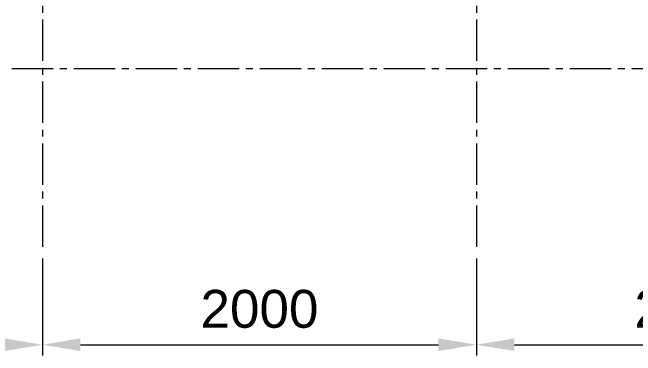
# Model space of a CAD drawing. Header units: millimetres. Extents: x 163705 to 1616509, y 81827 to 302547.
# Drawn here: x 1254796 to 1257668, y 141735 to 143319 of the extents above; entities that cross this region are included whole.
import ezdxf

# ---------------------------------------------------------------- set-up
doc = ezdxf.new("R2010")
doc.units = ezdxf.units.MM
doc.header["$LTSCALE"] = 10
doc.linetypes.add('CENTER2', pattern=[28.575, 19.05, -3.175, 3.175, -3.175])
doc.layers.add('1-中心线', color=1, linetype='CENTER2', lineweight=0)
doc.layers.add('1-标注', color=3, linetype='Continuous', lineweight=0)
doc.styles.get("Standard").update_dxf_attribs({"font": 'arial.ttf'})
doc.dimstyles.new('AM_GB50$0', dxfattribs={"dimscale": 50, "dimtxt": 3.5, "dimasz": 3.5, "dimexe": 1, "dimexo": 1, "dimgap": 1.5, "dimtad": 1, "dimdsep": 46, "dimtxsty": 'Standard', "dimcen": 0, "dimclrd": 256, "dimclre": 256, "dimclrt": 2, "dimadec": 0, "dimazin": 2, "dimtp": 0.1, "dimtm": 0.1, "dimtfac": 0.71, "dimtdec": 3, "dimtmove": 0, "dimatfit": 3, "dimfxl": 0, "dimlwd": -1, "dimlwe": -1, "dimarcsym": 0})

# ---------------------------------------------------------------- blocks, each defined once
blk = doc.blocks.new('*D713')
at = {"layer": '1-标注', "transparency": 16777216}
for p, q in [((1252434.9, 142182.6), (1252434.9, 141735.4)), ((1254934.9, 142182.6), (1254934.9, 141735.4)), ((1254759.9, 141785.4), (1252609.9, 141785.4))]:
    blk.add_line(p, q, dxfattribs=at)
for points in [[(1252609.9, 141814.6), (1252609.9, 141756.3), (1252434.9, 141785.4)], [(1254759.9, 141814.6), (1254759.9, 141756.3), (1254934.9, 141785.4)]]:
    blk.add_solid(points, dxfattribs=at)
at = {"layer": 'Defpoints', "transparency": 16777216}
for p in [(1252434.9, 142232.6), (1254934.9, 142232.6), (1252434.9, 141785.4)]:
    blk.add_point(p, dxfattribs=at)
at = {"layer": '1-标注', "transparency": 16777216, "insert": (1253684.9, 141949.8), "char_height": 175, "attachment_point": 5}
blk.add_mtext('2500', dxfattribs=at)
blk = doc.blocks.new('*D714')
at = {"layer": '1-标注', "transparency": 16777216}
for p, q in [((1254934.9, 142182.6), (1254934.9, 141735.4)), ((1256934.9, 142182.6), (1256934.9, 141735.4)), ((1255109.9, 141785.4), (1256759.9, 141785.4))]:
    blk.add_line(p, q, dxfattribs=at)
for points in [[(1255109.9, 141814.6), (1255109.9, 141756.3), (1254934.9, 141785.4)], [(1256759.9, 141814.6), (1256759.9, 141756.3), (1256934.9, 141785.4)]]:
    blk.add_solid(points, dxfattribs=at)
at = {"layer": 'Defpoints', "transparency": 16777216}
for p in [(1254934.9, 142232.6), (1256934.9, 142232.6), (1256934.9, 141785.4)]:
    blk.add_point(p, dxfattribs=at)
at = {"layer": '1-标注', "transparency": 16777216, "insert": (1255934.9, 141949.8), "char_height": 175, "attachment_point": 5}
blk.add_mtext('2000', dxfattribs=at)
blk = doc.blocks.new('*D715')
at = {"layer": '1-标注', "transparency": 16777216}
for p, q in [((1256934.9, 142182.6), (1256934.9, 141735.4)), ((1258934.9, 142182.6), (1258934.9, 141735.4)), ((1257109.9, 141785.4), (1258759.9, 141785.4))]:
    blk.add_line(p, q, dxfattribs=at)
for points in [[(1257109.9, 141814.6), (1257109.9, 141756.3), (1256934.9, 141785.4)], [(1258759.9, 141814.6), (1258759.9, 141756.3), (1258934.9, 141785.4)]]:
    blk.add_solid(points, dxfattribs=at)
at = {"layer": 'Defpoints', "transparency": 16777216}
for p in [(1256934.9, 142232.6), (1258934.9, 142232.6), (1258934.9, 141785.4)]:
    blk.add_point(p, dxfattribs=at)
at = {"layer": '1-标注', "transparency": 16777216, "insert": (1257934.9, 141949.8), "char_height": 175, "attachment_point": 5}
blk.add_mtext('2000', dxfattribs=at)

msp = doc.modelspace()

# ---------------------------------------------------------------- linework, layer by layer
at = {"layer": '1-中心线'}
for p, q in [((1254934.896, 151286.653), (1254934.896, 142232.61)), ((1256934.896, 151286.653), (1256934.896, 142232.61)), ((1247935.246, 143059.632), (1299945.171, 143059.632))]:
    msp.add_line(p, q, dxfattribs=at)

# ---------------------------------------------------------------- dimensions: what is measured, and where the dimension line sits
at = {"layer": '1-标注'}
for base, p1, p2, picture, middle in [((1252434.896, 141785.429), (1254934.896, 142232.61), (1252434.896, 142232.61), '*D713', (1253684.896, 141949.779)), ((1256934.896, 141785.429), (1254934.896, 142232.61), (1256934.896, 142232.61), '*D714', (1255934.896, 141949.779)), ((1258934.896, 141785.429), (1256934.896, 142232.61), (1258934.896, 142232.61), '*D715', (1257934.896, 141949.779))]:
    dim = msp.add_linear_dim(base=base, p1=p1, p2=p2, dimstyle='AM_GB50$0', override={"dimtmove": 1}, dxfattribs=at)
    dim.commit()
    dim.dimension.update_dxf_attribs({"geometry": picture, "text_midpoint": middle})

doc.saveas('drawing.dxf')
